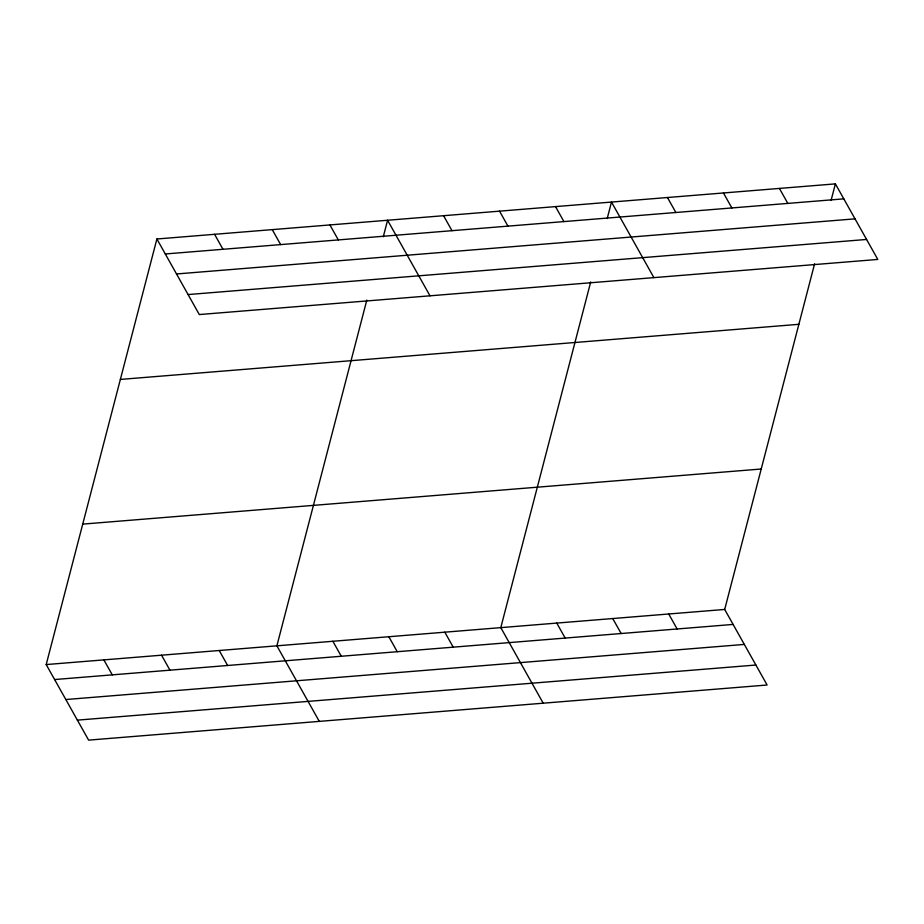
<?xml version="1.0" encoding="UTF-8"?>
<svg xmlns="http://www.w3.org/2000/svg" width="924" height="924" viewBox="0 0 924 924"><rect width="100%" height="100%" fill="white"/><g stroke="black" fill="none" stroke-linecap="round" stroke-linejoin="round"><path stroke-width="1.39" d="M814.621 263.733L724.693 609.447L767.105 685.007L88.612 740.124L46.2 664.564L156.895 238.993L835.388 183.876L877.8 259.436L199.307 314.553L156.895 238.993M366.816 300.104L276.888 645.818L319.3 721.39M383.287 236.775L387.583 220.247L429.995 295.819M590.713 281.924L500.796 627.627L543.197 703.199M607.195 218.584L611.492 202.056L653.892 277.627M831.092 200.393L835.388 183.876M165.304 253.973L843.808 198.856M176.53 273.966L855.023 218.849M188.092 294.56L866.585 239.455M120.363 379.429L798.867 324.312M82.733 524.116L761.226 469.011M46.2 664.564L724.693 609.447M54.608 679.544L733.102 624.428M65.823 699.537L744.328 644.421M77.385 720.131L755.878 665.026M779.417 188.415L787.826 203.407M723.446 192.966L731.854 207.958M667.463 197.517L675.871 212.497M555.509 206.606L563.929 221.598M499.538 211.157L507.946 226.137M668.722 613.986L677.13 628.978M443.566 215.696L451.975 230.688M612.739 618.537L621.159 633.529M556.768 623.088L565.176 638.068M329.914 224.936L338.323 239.917M272.245 229.614L280.653 244.606M444.814 632.178L453.222 647.17M214.576 234.303L222.984 249.295M388.842 636.728L397.251 651.709M332.859 641.268L341.279 656.259M219.219 650.508L227.627 665.488M161.55 655.185L169.958 670.177M103.869 659.875L112.278 674.866"/></g></svg>
